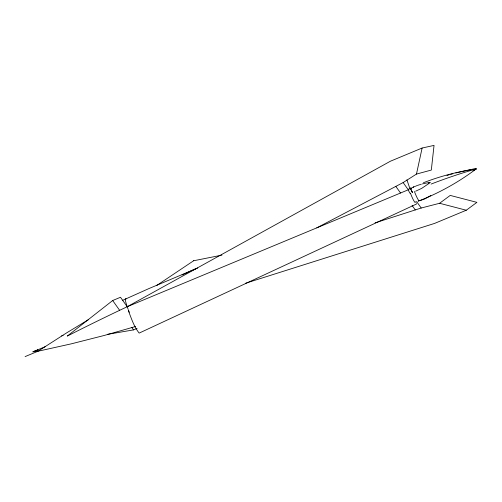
<?xml version="1.0" encoding="UTF-8"?>
<svg xmlns="http://www.w3.org/2000/svg" width="502" height="502" viewBox="0 0 502 502"><rect width="100%" height="100%" fill="white"/><g stroke="black" fill="none" stroke-linecap="round" stroke-linejoin="round"><path stroke-width="0.75" d="M410.297 193.458C409.513 193.195 407.837 189.172 408.496 188.997M416.409 202.068L415.92 201.666M416.472 174.081L422.113 148.034L434.042 145.398L431.318 170.059L416.472 174.081L403.131 182.565L316.737 227.877M416.635 203.536L416.459 204.032L139.167 333.096C133.902 326.589 131.323 318.299 128.349 310.575M422.113 148.034L390.387 161.23L127.213 306.728L120.499 297.266L112.68 300.516L67.299 336.07A1137.764 520.072 -19.1 0 1 119.639 310.318L127.213 306.728L408.264 189.794L403.131 182.565M428.739 183.632L421.749 188.344L415.637 191.206M375.076 222.869L421.203 208.023L439.589 203.279L450.219 195.416L476.9 202.362L466.27 210.231L434.544 223.428L245.754 283.178M193.634 260.758L221.915 255.135M156.712 285.469L193.766 260.67M430.823 195.56L424.774 198.911L419.885 200.656M411.088 188.62L410.655 188.495A2.861 2.523 -35.4 0 1 410.906 188.332A49.685 43.799 -35.4 0 1 415.512 186.204M88.452 319.68L66.615 332.876L37.976 351.243L25.1 356.602M122.789 300.271L148.774 288.637L197.725 268.012M182.057 274.97L195.51 268.815M428.601 183.142L430.114 182.64L428.677 183.236M45.236 346.7L32.818 351.896L37.543 349.994M473.424 170.071L476.241 168.898C458.797 182.044 439.57 192.799 419.239 200.787M107.422 334.357L133.538 329.896L137.09 328.421M431.111 184.071L434.55 182.753A244.116 111.582 -19.1 0 1 450.062 177.15L455.27 175.386A244.116 111.582 -19.1 0 1 476.241 168.898A244.116 111.582 -19.1 0 1 472.997 170.718M423.468 182.709C438.767 176.804 454.661 172.456 470.832 169.739M446.918 175.474L449.139 174.815M135.54 326.507L104.272 335.455L71.246 343.851L37.976 351.243L37.512 349.913M450.62 174.389L452.842 173.767M455.81 172.958L475.934 168.415M63.145 335.267L61.577 335.907M34.694 351.174L37.11 351.601M439.589 203.279L466.27 210.231M410.912 188.344L410.699 188.526M412.224 192.134L412.431 191.94M418.078 201.189L418.335 201.396L418.317 200.957M416.798 201.823L421.203 208.023M412.098 205.456L415.273 209.93M395.833 186.393L400.533 193.013M112.68 300.516L119.639 310.318M131.744 327.367L133.538 329.896M411.012 188.369L410.548 187.823L410.793 188.896M412.042 191.846L412.581 192.636L412.562 192.203M411.822 191.444L412.111 192.097M408.703 189.329L408.954 189.794M411.59 190.961L411.866 191.632M411.596 191.074L410.849 189.229M411.138 189.881L410.674 188.689M406.896 179.854L409.864 188.432M416.039 185.997A49.685 43.799 -35.4 0 1 417.087 185.596M417.614 185.401A49.685 43.799 -35.4 0 1 419.741 184.686M420.274 184.523A49.685 43.799 -35.4 0 1 421.347 184.209M422.42 183.92A49.685 43.799 -35.4 0 1 426.217 183.092M426.763 182.998A49.685 43.799 -35.4 0 1 430.032 182.546M419.321 200.38A7.555 0.891 67.4 0 1 417.664 198.805A7.555 0.891 67.4 0 1 414.439 191.488M413.29 187.29A7.555 0.891 67.4 0 1 413.648 186.951M129.321 312.288A14.815 1.744 67.4 0 1 128.468 310.142M128.198 309.445A14.815 1.744 67.4 0 1 126.052 298.922M415.323 202.042A7.555 0.891 67.4 0 1 413.673 200.467A7.555 0.891 67.4 0 1 410.448 193.151M409.299 188.953A7.555 0.891 67.4 0 1 409.375 188.545"/></g></svg>
